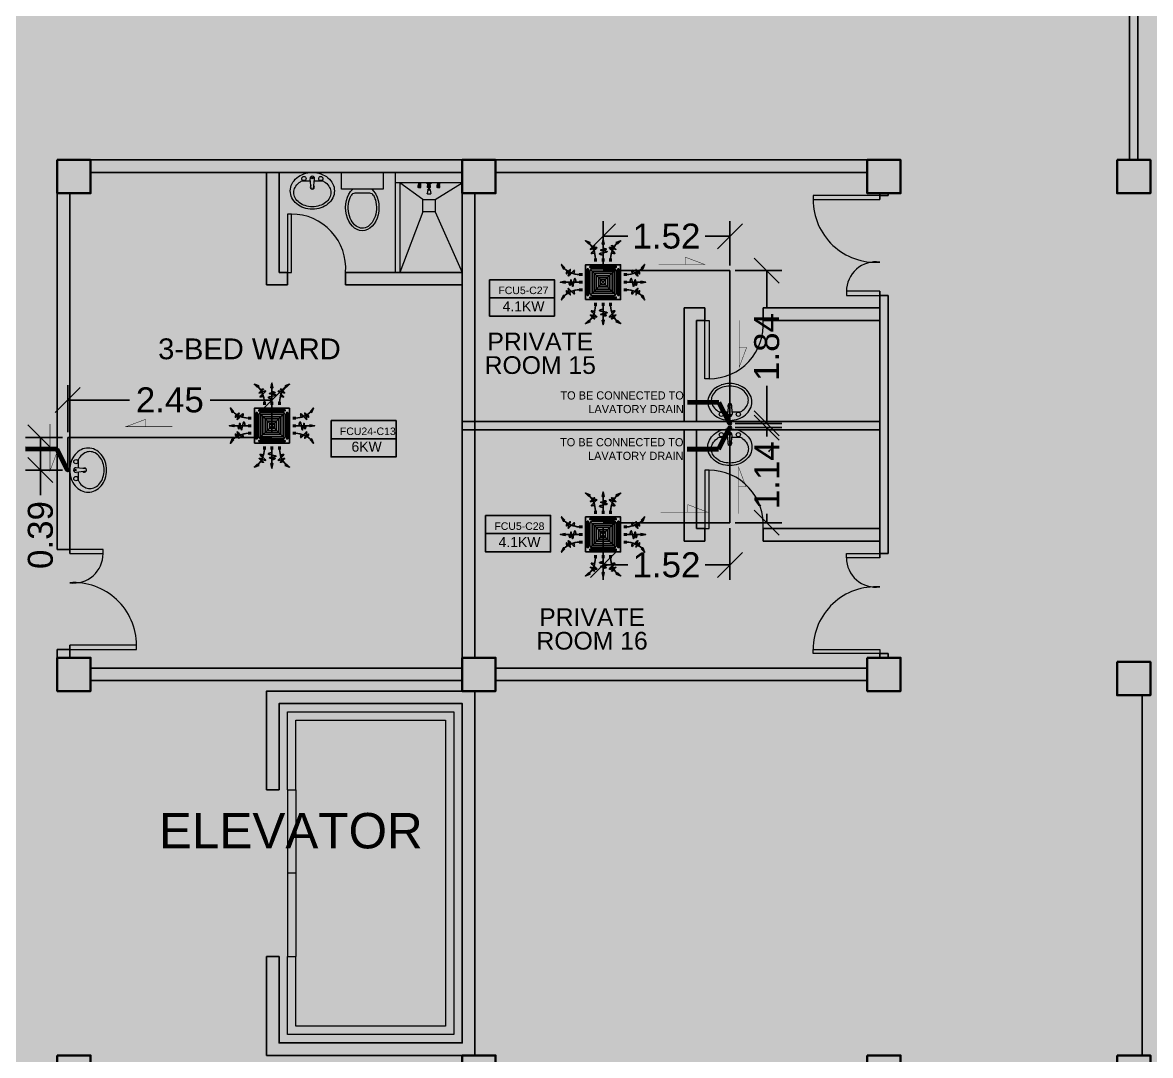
# Model space of a CAD drawing. Header units: millimetres. Extents: x -60 to 576, y -39 to 287.
# Drawn here: x 367.63 to 381.17, y 118.51 to 130.92 of the extents above; entities that cross this region are included whole.
import ezdxf

# ---------------------------------------------------------------- set-up
doc = ezdxf.new("R2010")
doc.units = ezdxf.units.MM
doc.header["$MEASUREMENT"] = 0
for name, color, linetype in [('AIR', 7, 'Continuous'), ('AIR-00', 7, 'Continuous'), ('AIR-01', 7, 'Continuous'), ('AIR-02', 7, 'Continuous'), ('AIR-04', 7, 'Continuous'), ('DRAIN PIPE', 7, 'Continuous'), ('fcu drain', 7, 'Continuous'), ('label', 7, 'Continuous'), ('Legends', 7, 'Continuous'), ('M-AC-TEXT', 7, 'Continuous')]:
    doc.layers.add(name, color=color, linetype=linetype)
doc.styles.add('ar-dim-axis', font='romans.shx', dxfattribs={"width": 0.8})
doc.styles.add('OIP FONT', font='GOTHIC.TTF', dxfattribs={"height": 150})
doc.styles.get("Standard").update_dxf_attribs({"font": 'arial.ttf'})
doc.styles.add('SWISSLT175', font='swissl.ttf', dxfattribs={"height": 0.175})
doc.dimstyles.new('ar-dim-axis', dxfattribs={"dimtxt": 350, "dimasz": 250, "dimexe": 75, "dimexo": 75, "dimgap": 200, "dimtad": 1, "dimdec": 0, "dimzin": 12, "dimdsep": 46, "dimtxsty": 'ar-dim-axis', "dimblk": 'ARCHTICK', "dimcen": 120, "dimclrd": 11, "dimclre": 8, "dimclrt": 4, "dimadec": 0, "dimazin": 3, "dimtm": 1, "dimtfac": 1, "dimtdec": 0, "dimtix": 1, "dimtmove": 2, "dimatfit": 3, "dimldrblk": 'ARCHTICK', "dimfxl": 1, "dimtolj": 1, "dimtzin": 0, "dimarcsym": 1})
doc.dimstyles.new('Copy of dimension', dxfattribs={"dimtxt": 0.3, "dimasz": 0.3, "dimexe": 0.18, "dimexo": 0.0625, "dimgap": 0.09, "dimtad": 0, "dimzin": 0, "dimdsep": 46, "dimtxsty": 'Standard', "dimblk": 'OBLIQUE', "dimcen": 0.09, "dimclrd": 256, "dimclre": 256, "dimclrt": 256, "dimadec": 0, "dimazin": 0, "dimtfac": 1, "dimtofl": 0, "dimtmove": 0, "dimatfit": 3, "dimldrblk": 'OBLIQUE', "dimfxl": 1, "dimtolj": 1, "dimtzin": 0, "dimarcsym": 0})

# ---------------------------------------------------------------- blocks, each defined once
blk = doc.blocks.new('_ARCHTICK')
at = {"color": 0, "linetype": 'ByBlock', "const_width": 0.15}
blk.add_lwpolyline([(-0.5, -0.5), (0.5, 0.5)], dxfattribs=at)
blk = doc.blocks.new('FCU-13000P (CASSETTE SPLIT)')
at = {"layer": 'AIR-00', "ltscale": 3}
for p, q in [((0, 0.523), (0, 1)), ((-0.193, 0.558), (-0.193, 0.487)), ((-0.162, 0.558), (-0.162, 0.487)), ((-0.016, 0.558), (-0.016, 0.487)), ((0.016, 0.558), (0.016, 0.487)), ((0.162, 0.558), (0.162, 0.487)), ((0.193, 0.558), (0.193, 0.487)), ((-0.523, 0), (-1, 0)), ((-0.558, 0.193), (-0.487, 0.193)), ((-0.558, 0.162), (-0.487, 0.162)), ((-0.558, 0.016), (-0.487, 0.016)), ((0.558, 0.193), (0.487, 0.193)), ((0.558, 0.162), (0.487, 0.162)), ((0.558, 0.016), (0.487, 0.016)), ((0.523, 0), (1, 0)), ((-0.558, -0.016), (-0.487, -0.016)), ((-0.558, -0.162), (-0.487, -0.162)), ((-0.558, -0.193), (-0.487, -0.193)), ((0.558, -0.016), (0.487, -0.016)), ((0.558, -0.162), (0.487, -0.162)), ((0.558, -0.193), (0.487, -0.193)), ((-0.193, -0.558), (-0.193, -0.487)), ((-0.162, -0.558), (-0.162, -0.487)), ((-0.016, -0.558), (-0.016, -0.487)), ((0, -0.523), (0, -1)), ((0.016, -0.558), (0.016, -0.487)), ((0.162, -0.558), (0.162, -0.487)), ((0.193, -0.558), (0.193, -0.487))]:
    blk.add_line(p, q, dxfattribs=at)
at = {"layer": 'AIR-00'}
for p, q in [((0.295, -0.295), (-0.295, 0.295)), ((0.295, 0.295), (-0.295, -0.295))]:
    blk.add_line(p, q, dxfattribs=at)
at = {"layer": 'AIR-00', "ltscale": 3}
for points in [[(-0.335, 0.895), (-0.311, 0.932), (-0.416, 0.973)], [(-0.022, 0.89), (0.022, 0.89), (0, 1)], [(0.335, 0.895), (0.311, 0.932), (0.416, 0.973)], [(-0.895, 0.335), (-0.932, 0.311), (-0.973, 0.416)], [(0.895, 0.335), (0.932, 0.311), (0.973, 0.416)], [(-0.89, 0.022), (-0.89, -0.022), (-1, 0)], [(0.89, 0.022), (0.89, -0.022), (1, 0)], [(-0.895, -0.335), (-0.932, -0.311), (-0.973, -0.416)], [(0.895, -0.335), (0.932, -0.311), (0.973, -0.416)], [(-0.335, -0.895), (-0.311, -0.932), (-0.416, -0.973)], [(-0.022, -0.89), (0.022, -0.89), (0, -1)], [(0.335, -0.895), (0.311, -0.932), (0.416, -0.973)]]:
    blk.add_lwpolyline(points, close=True, dxfattribs=at)
at = {"layer": 'AIR-00'}
for points in [[(-0.323, 0.914, -0.171809), (-0.178, 0.558), (-0.178, 0.522)], [(0.323, 0.914, 0.171809), (0.178, 0.558), (0.178, 0.522)], [(-0.914, 0.323, 0.171809), (-0.558, 0.178), (-0.522, 0.178)], [(0.914, 0.323, -0.171809), (0.558, 0.178), (0.522, 0.178)], [(-0.914, -0.323, -0.171809), (-0.558, -0.178), (-0.522, -0.178)], [(0.914, -0.323, 0.171809), (0.558, -0.178), (0.522, -0.178)], [(-0.323, -0.914, 0.171809), (-0.178, -0.558), (-0.178, -0.522)], [(0.323, -0.914, -0.171809), (0.178, -0.558), (0.178, -0.522)]]:
    blk.add_lwpolyline(points, format="xyb", dxfattribs=at)
for points in [[(-0.26, -0.26), (0.26, -0.26), (0.26, 0.26), (-0.26, 0.26)], [(-0.21, -0.21), (0.21, -0.21), (0.21, 0.21), (-0.21, 0.21)], [(-0.16, -0.16), (0.16, -0.16), (0.16, 0.16), (-0.16, 0.16)], [(-0.11, -0.11), (0.11, -0.11), (0.11, 0.11), (-0.11, 0.11)], [(-0.06, -0.06), (0.06, -0.06), (0.06, 0.06), (-0.06, 0.06)]]:
    blk.add_lwpolyline(points, close=True, dxfattribs=at)
at = {"layer": 'AIR-00', "ltscale": 3}
for points in [[(-0.268, 0.84), (-0.231, 0.852), (-0.134, 0.882), (-0.422, 0.704), (0.005, 0.903), (-0.358, 0.645), (-0.239, 0.678), (-0.199, 0.69)], [(0.268, 0.84), (0.231, 0.852), (0.134, 0.882), (0.422, 0.704), (-0.005, 0.903), (0.358, 0.645), (0.239, 0.678), (0.199, 0.69)], [(-0.84, 0.268), (-0.852, 0.231), (-0.882, 0.134), (-0.704, 0.422), (-0.903, -0.005), (-0.645, 0.358), (-0.678, 0.239), (-0.69, 0.199)], [(0.84, 0.268), (0.852, 0.231), (0.882, 0.134), (0.704, 0.422), (0.903, -0.005), (0.645, 0.358), (0.678, 0.239), (0.69, 0.199)], [(-0.84, -0.268), (-0.852, -0.231), (-0.882, -0.134), (-0.704, -0.422), (-0.903, 0.005), (-0.645, -0.358), (-0.678, -0.239), (-0.69, -0.199)], [(0.84, -0.268), (0.852, -0.231), (0.882, -0.134), (0.704, -0.422), (0.903, 0.005), (0.645, -0.358), (0.678, -0.239), (0.69, -0.199)], [(-0.268, -0.84), (-0.231, -0.852), (-0.134, -0.882), (-0.422, -0.704), (0.005, -0.903), (-0.358, -0.645), (-0.239, -0.678), (-0.199, -0.69)], [(0.268, -0.84), (0.231, -0.852), (0.134, -0.882), (0.422, -0.704), (-0.005, -0.903), (0.358, -0.645), (0.239, -0.678), (0.199, -0.69)]]:
    blk.add_open_spline(points, degree=3, knots=[0.0032834, 0.0032834, 0.0032834, 0.0032834, 0.0712567, 0.1924075, 0.3347111, 0.5062145, 0.5813292, 0.5813292, 0.5813292, 0.5813292], dxfattribs=at)
for points in [[(0, 0.8), (0.077, 0.776), (-0.058, 0.755), (0.098, 0.718), (-0.087, 0.663), (0, 0.631)], [(-0.8, 0), (-0.776, -0.077), (-0.755, 0.058), (-0.718, -0.098), (-0.663, 0.087), (-0.631, 0)], [(0.8, 0), (0.776, -0.077), (0.755, 0.058), (0.718, -0.098), (0.663, 0.087), (0.631, 0)], [(0, -0.8), (0.077, -0.776), (-0.058, -0.755), (0.098, -0.718), (-0.087, -0.663), (0, -0.631)]]:
    blk.add_spline(points, degree=3, dxfattribs=at)
for points in [[(-0.416, 0.973), (-0.335, 0.895), (-0.311, 0.932)], [(0, 1), (-0.022, 0.89), (0.022, 0.89)], [(0.416, 0.973), (0.335, 0.895), (0.311, 0.932)], [(-0.973, 0.416), (-0.895, 0.335), (-0.932, 0.311)], [(0.973, 0.416), (0.895, 0.335), (0.932, 0.311)], [(-1, 0), (-0.89, 0.022), (-0.89, -0.022)], [(1, 0), (0.89, 0.022), (0.89, -0.022)], [(-0.973, -0.416), (-0.895, -0.335), (-0.932, -0.311)], [(0.973, -0.416), (0.895, -0.335), (0.932, -0.311)], [(-0.416, -0.973), (-0.335, -0.895), (-0.311, -0.932)], [(0, -1), (-0.022, -0.89), (0.022, -0.89)], [(0.416, -0.973), (0.335, -0.895), (0.311, -0.932)]]:
    blk.add_solid(points, dxfattribs=at)
at = {"layer": 'AIR-01'}
for points in [[(-0.373, 0.31), (-0.348, 0.31), (-0.348, -0.31), (-0.373, -0.31)], [(-0.31, 0.372), (0.31, 0.372), (0.31, 0.348), (-0.31, 0.348)], [(0.372, 0.31), (0.348, 0.31), (0.348, -0.31), (0.372, -0.31)], [(-0.31, -0.373), (0.31, -0.373), (0.31, -0.348), (-0.31, -0.348)]]:
    blk.add_lwpolyline(points, close=True, dxfattribs=at)
at = {"layer": 'AIR-02'}
blk.add_lwpolyline([(-0.26, -0.31), (0.26, -0.31, 0.414214), (0.31, -0.26), (0.31, 0.26, 0.414214), (0.26, 0.31), (-0.26, 0.31, 0.414214), (-0.31, 0.26), (-0.31, -0.26, 0.414214)], format="xyb", close=True, dxfattribs=at)
at = {"layer": 'AIR-04'}
blk.add_lwpolyline([(-0.41, -0.41), (0.41, -0.41), (0.41, 0.41), (-0.41, 0.41)], close=True, dxfattribs=at)
blk = doc.blocks.new('_Oblique')
at = {"color": 0, "linetype": 'ByBlock', "lineweight": -2}
blk.add_line((-0.5, -0.5), (0.5, 0.5), dxfattribs=at)
blk = doc.blocks.new('*D214')
at = {"lineweight": -2, "transparency": 16777216}
for p, q in [((368.11, 125.936), (367.666, 125.936)), ((367.846, 125.936), (367.846, 125.543)), ((368.11, 125.543), (367.666, 125.543)), ((367.846, 125.543), (367.846, 125.243))]:
    blk.add_line(p, q, dxfattribs=at)
at = {"layer": 'Defpoints', "color": 0, "transparency": 16777216}
for p in [(367.846, 125.936), (368.173, 125.936), (368.173, 125.543)]:
    blk.add_point(p, dxfattribs=at)
at = {"lineweight": -2, "transparency": 16777216, "xscale": 0.3, "yscale": 0.3, "zscale": 0.3}
for p, rotation in [((367.846, 125.936), 90), ((367.846, 125.543), 270)]:
    blk.add_blockref('_Oblique', p, dxfattribs=dict(at, rotation=rotation))
at = {"transparency": 16777216, "insert": (367.846, 124.763), "char_height": 0.3, "attachment_point": 5, "rotation": 90}
blk.add_mtext('\\A1;0.39', dxfattribs=at)
blk = doc.blocks.new('*D215')
at = {"lineweight": -2, "transparency": 16777216}
for p, q in [((368.173, 125.999), (368.173, 126.564)), ((370.625, 125.999), (370.625, 126.564)), ((368.173, 126.384), (368.916, 126.384)), ((370.625, 126.384), (369.882, 126.384))]:
    blk.add_line(p, q, dxfattribs=at)
at = {"layer": 'Defpoints', "color": 0, "transparency": 16777216}
for p in [(370.625, 126.384), (368.173, 125.936), (370.625, 125.936)]:
    blk.add_point(p, dxfattribs=at)
at = {"lineweight": -2, "transparency": 16777216, "xscale": 0.3, "yscale": 0.3, "zscale": 0.3, "rotation": 180}
blk.add_blockref('_Oblique', (368.173, 126.384), dxfattribs=at)
at = {"lineweight": -2, "transparency": 16777216, "xscale": 0.3, "yscale": 0.3, "zscale": 0.3}
blk.add_blockref('_Oblique', (370.625, 126.384), dxfattribs=at)
at = {"transparency": 16777216, "insert": (369.399, 126.384), "char_height": 0.3, "attachment_point": 5}
blk.add_mtext('\\A1;2.45', dxfattribs=at)
blk = doc.blocks.new('*D216')
at = {"lineweight": -2, "transparency": 16777216}
for p, q in [((374.601, 128.001), (374.601, 128.531)), ((376.123, 128.001), (376.123, 128.531)), ((374.601, 128.351), (374.898, 128.351)), ((376.123, 128.351), (375.826, 128.351))]:
    blk.add_line(p, q, dxfattribs=at)
at = {"layer": 'Defpoints', "color": 0, "transparency": 16777216}
for p in [(376.123, 128.351), (374.601, 127.939), (376.123, 127.939)]:
    blk.add_point(p, dxfattribs=at)
at = {"lineweight": -2, "transparency": 16777216, "xscale": 0.3, "yscale": 0.3, "zscale": 0.3, "rotation": 180}
blk.add_blockref('_Oblique', (374.601, 128.351), dxfattribs=at)
at = {"lineweight": -2, "transparency": 16777216, "xscale": 0.3, "yscale": 0.3, "zscale": 0.3}
blk.add_blockref('_Oblique', (376.123, 128.351), dxfattribs=at)
at = {"transparency": 16777216, "insert": (375.362, 128.351), "char_height": 0.3, "attachment_point": 5}
blk.add_mtext('\\A1;1.52', dxfattribs=at)
blk = doc.blocks.new('*D217')
at = {"lineweight": -2, "transparency": 16777216}
for p, q in [((376.185, 127.939), (376.747, 127.939)), ((376.567, 127.939), (376.567, 127.486)), ((376.567, 126.103), (376.567, 126.556)), ((376.185, 126.103), (376.747, 126.103))]:
    blk.add_line(p, q, dxfattribs=at)
at = {"layer": 'Defpoints', "color": 0, "transparency": 16777216}
for p in [(376.123, 127.939), (376.123, 126.103), (376.567, 126.103)]:
    blk.add_point(p, dxfattribs=at)
at = {"lineweight": -2, "transparency": 16777216, "xscale": 0.3, "yscale": 0.3, "zscale": 0.3}
for p, rotation in [((376.567, 127.939), 90), ((376.567, 126.103), 270)]:
    blk.add_blockref('_Oblique', p, dxfattribs=dict(at, rotation=rotation))
at = {"transparency": 16777216, "insert": (376.567, 127.021), "char_height": 0.3, "attachment_point": 5, "rotation": 90}
blk.add_mtext('\\A1;1.84', dxfattribs=at)
blk = doc.blocks.new('*D218')
at = {"lineweight": -2, "transparency": 16777216}
for p, q in [((376.185, 126.053), (376.747, 126.053)), ((376.567, 126.053), (376.567, 125.946)), ((376.567, 124.91), (376.567, 125.017)), ((376.185, 124.91), (376.747, 124.91))]:
    blk.add_line(p, q, dxfattribs=at)
at = {"layer": 'Defpoints', "color": 0, "transparency": 16777216}
for p in [(376.123, 126.053), (376.123, 124.91), (376.567, 124.91)]:
    blk.add_point(p, dxfattribs=at)
at = {"lineweight": -2, "transparency": 16777216, "xscale": 0.3, "yscale": 0.3, "zscale": 0.3}
for p, rotation in [((376.567, 126.053), 90), ((376.567, 124.91), 270)]:
    blk.add_blockref('_Oblique', p, dxfattribs=dict(at, rotation=rotation))
at = {"transparency": 16777216, "insert": (376.567, 125.481), "char_height": 0.3, "attachment_point": 5, "rotation": 90}
blk.add_mtext('\\A1;1.14', dxfattribs=at)
blk = doc.blocks.new('*D219')
at = {"lineweight": -2, "transparency": 16777216}
for p, q in [((374.601, 124.847), (374.601, 124.224)), ((376.123, 124.847), (376.123, 124.224)), ((374.601, 124.404), (374.898, 124.404)), ((376.123, 124.404), (375.826, 124.404))]:
    blk.add_line(p, q, dxfattribs=at)
at = {"layer": 'Defpoints', "color": 0, "transparency": 16777216}
for p in [(374.601, 124.91), (376.123, 124.91), (374.601, 124.404)]:
    blk.add_point(p, dxfattribs=at)
at = {"lineweight": -2, "transparency": 16777216, "xscale": 0.3, "yscale": 0.3, "zscale": 0.3, "rotation": 180}
blk.add_blockref('_Oblique', (374.601, 124.404), dxfattribs=at)
at = {"lineweight": -2, "transparency": 16777216, "xscale": 0.3, "yscale": 0.3, "zscale": 0.3}
blk.add_blockref('_Oblique', (376.123, 124.404), dxfattribs=at)
at = {"transparency": 16777216, "insert": (375.362, 124.404), "char_height": 0.3, "attachment_point": 5}
blk.add_mtext('\\A1;1.52', dxfattribs=at)

msp = doc.modelspace()

# ---------------------------------------------------------------- linework, layer by layer
at = {"color": 8, "linetype": 'ByBlock', "lineweight": 25}
for p, q in [((380.923, 131.891), (380.923, 129.267)), ((381.023, 131.891), (381.023, 129.267)), ((370.56, 127.767), (370.56, 129.117)), ((377.923, 128.79), (377.923, 128.867)), ((377.923, 128.84), (378.023, 128.84)), ((378.023, 128.84), (378.023, 128.867)), ((371.51, 127.917), (371.51, 127.767)), ((377.923, 126.29), (377.923, 127.69)), ((377.923, 127.64), (378.023, 127.64)), ((378.023, 126.29), (378.023, 127.64)), ((377.923, 126.29), (377.923, 124.49)), ((378.023, 126.29), (378.023, 124.54)), ((378.023, 125.89), (378.023, 124.54)), ((377.923, 124.54), (378.023, 124.54)), ((377.923, 123.29), (377.923, 123.34)), ((377.923, 123.34), (378.023, 123.34)), ((378.023, 123.34), (378.023, 123.29))]:
    msp.add_line(p, q, dxfattribs=at)
at = {"color": 8, "lineweight": 25}
for p, q in [((372.91, 129.267), (368.448, 129.267)), ((373.31, 129.267), (377.773, 129.267)), ((372.91, 129.117), (368.448, 129.117)), ((373.31, 129.117), (377.773, 129.117)), ((368.048, 128.867), (368.048, 124.59)), ((368.198, 128.867), (368.198, 124.54)), ((372.91, 128.867), (372.91, 123.29)), ((373.06, 128.867), (373.06, 123.29)), ((377.923, 126.128), (372.91, 126.128)), ((377.923, 126.028), (372.91, 126.028)), ((368.198, 124.59), (368.048, 124.59)), ((368.048, 123.39), (368.048, 123.29)), ((368.198, 123.39), (368.048, 123.39)), ((368.198, 123.44), (368.198, 123.29)), ((372.91, 123.165), (368.448, 123.165)), ((373.31, 123.165), (377.773, 123.165)), ((372.91, 123.015), (368.448, 123.015)), ((373.31, 123.015), (377.773, 123.015)), ((370.56, 122.89), (370.56, 121.702)), ((373.06, 122.89), (373.06, 118.515)), ((381.073, 122.84), (381.073, 118.515)), ((370.56, 121.702), (370.71, 121.702)), ((370.56, 119.702), (370.56, 118.515)), ((370.56, 119.702), (370.71, 119.702))]:
    msp.add_line(p, q, dxfattribs=at)
at = {"color": 8, "linetype": 'ByBlock', "lineweight": 9}
for p, q in [((370.71, 129.117), (372.66, 129.117)), ((372.91, 128.992), (372.11, 128.992)), ((378.023, 125.84), (378.023, 125.89))]:
    msp.add_line(p, q, dxfattribs=at)
at = {"color": 8, "linetype": 'ByBlock', "lineweight": 25, "ltscale": 0.3}
for p, q in [((370.71, 129.117), (370.71, 127.917)), ((370.81, 127.917), (370.71, 127.917)), ((370.81, 127.917), (370.81, 127.767)), ((372.91, 127.917), (371.51, 127.917)), ((370.81, 127.767), (370.56, 127.767)), ((372.91, 127.767), (371.51, 127.767)), ((375.823, 127.49), (375.573, 127.49)), ((375.573, 126.128), (375.573, 127.49)), ((375.823, 127.34), (375.823, 127.49)), ((377.923, 127.49), (376.523, 127.49)), ((376.523, 127.34), (376.523, 127.49)), ((375.823, 127.34), (375.723, 127.34)), ((375.723, 126.128), (375.723, 127.34)), ((377.923, 127.34), (376.523, 127.34)), ((375.573, 126.028), (375.573, 124.69)), ((375.723, 126.028), (375.723, 124.84)), ((375.823, 124.84), (375.723, 124.84)), ((375.823, 124.84), (375.823, 124.69)), ((377.923, 124.84), (376.523, 124.84)), ((376.523, 124.84), (376.523, 124.69)), ((375.823, 124.69), (375.573, 124.69)), ((377.923, 124.69), (376.523, 124.69))]:
    msp.add_line(p, q, dxfattribs=at)
at = {"color": 8, "lineweight": 9}
for p, q in [((371.46, 128.917), (371.46, 129.117)), ((371.46, 129.117), (371.96, 129.117)), ((371.96, 129.117), (371.96, 128.917)), ((371.096, 128.919), (371.083, 129.041)), ((371.125, 128.919), (371.138, 129.041)), ((372.38, 128.991), (372.38, 128.992)), ((372.414, 128.992), (372.38, 128.992)), ((372.38, 128.991), (372.383, 128.984)), ((372.414, 128.991), (372.38, 128.991)), ((372.38, 128.958), (372.382, 128.962)), ((372.38, 128.936), (372.38, 128.958)), ((372.384, 128.935), (372.38, 128.936)), ((372.413, 128.936), (372.38, 128.936)), ((372.41, 128.984), (372.383, 128.984)), ((372.383, 128.97), (372.384, 128.972)), ((372.383, 128.964), (372.383, 128.97)), ((372.411, 128.97), (372.383, 128.97)), ((372.41, 128.972), (372.384, 128.972)), ((372.384, 128.958), (372.391, 128.958)), ((372.384, 128.945), (372.384, 128.957)), ((372.384, 128.933), (372.384, 128.935)), ((372.41, 128.935), (372.384, 128.935)), ((372.41, 128.933), (372.384, 128.933)), ((372.385, 128.984), (372.385, 128.972)), ((372.391, 128.945), (372.391, 128.957)), ((372.41, 128.958), (372.403, 128.958)), ((372.403, 128.945), (372.403, 128.957)), ((372.408, 128.984), (372.408, 128.972)), ((372.414, 128.991), (372.41, 128.984)), ((372.411, 128.97), (372.41, 128.972)), ((372.41, 128.945), (372.41, 128.957)), ((372.41, 128.935), (372.413, 128.936)), ((372.41, 128.933), (372.41, 128.935)), ((372.411, 128.964), (372.411, 128.97)), ((372.413, 128.958), (372.411, 128.962)), ((372.413, 128.936), (372.413, 128.958)), ((372.414, 128.991), (372.414, 128.992)), ((372.481, 128.992), (372.493, 128.986)), ((372.539, 128.992), (372.481, 128.992)), ((372.493, 128.986), (372.528, 128.986)), ((372.528, 128.986), (372.493, 128.986)), ((372.493, 128.986), (372.493, 128.976)), ((372.493, 128.976), (372.528, 128.976)), ((372.494, 128.958), (372.496, 128.962)), ((372.494, 128.936), (372.494, 128.958)), ((372.503, 128.936), (372.494, 128.936)), ((372.497, 128.935), (372.494, 128.936)), ((372.496, 128.97), (372.497, 128.972)), ((372.503, 128.97), (372.496, 128.97)), ((372.496, 128.964), (372.496, 128.97)), ((372.503, 128.972), (372.497, 128.972)), ((372.497, 128.958), (372.503, 128.958)), ((372.497, 128.945), (372.497, 128.957)), ((372.503, 128.935), (372.497, 128.935)), ((372.497, 128.933), (372.497, 128.935)), ((372.503, 128.933), (372.497, 128.933)), ((372.499, 128.976), (372.499, 128.972)), ((372.503, 128.976), (372.503, 128.914)), ((372.518, 128.976), (372.503, 128.976)), ((372.518, 128.914), (372.518, 128.976)), ((372.524, 128.972), (372.518, 128.972)), ((372.524, 128.97), (372.518, 128.97)), ((372.524, 128.958), (372.518, 128.958)), ((372.527, 128.936), (372.518, 128.936)), ((372.524, 128.935), (372.518, 128.935)), ((372.524, 128.933), (372.518, 128.933)), ((372.522, 128.976), (372.522, 128.972)), ((372.524, 128.97), (372.524, 128.972)), ((372.524, 128.964), (372.524, 128.97)), ((372.524, 128.945), (372.524, 128.957)), ((372.524, 128.935), (372.527, 128.936)), ((372.524, 128.933), (372.524, 128.935)), ((372.527, 128.958), (372.525, 128.962)), ((372.527, 128.936), (372.527, 128.958)), ((372.528, 128.986), (372.539, 128.992)), ((372.528, 128.976), (372.528, 128.986)), ((372.641, 128.992), (372.607, 128.992)), ((372.607, 128.991), (372.607, 128.992)), ((372.641, 128.991), (372.607, 128.991)), ((372.607, 128.991), (372.61, 128.984)), ((372.607, 128.958), (372.61, 128.962)), ((372.607, 128.936), (372.607, 128.958)), ((372.641, 128.936), (372.607, 128.936)), ((372.611, 128.935), (372.607, 128.936)), ((372.638, 128.984), (372.61, 128.984)), ((372.61, 128.97), (372.611, 128.972)), ((372.638, 128.97), (372.61, 128.97)), ((372.61, 128.964), (372.61, 128.97)), ((372.637, 128.972), (372.611, 128.972)), ((372.611, 128.958), (372.618, 128.958)), ((372.611, 128.945), (372.611, 128.957)), ((372.637, 128.935), (372.611, 128.935)), ((372.611, 128.933), (372.611, 128.935)), ((372.637, 128.933), (372.611, 128.933)), ((372.613, 128.984), (372.613, 128.972)), ((372.618, 128.945), (372.618, 128.957)), ((372.637, 128.958), (372.63, 128.958)), ((372.63, 128.945), (372.63, 128.957)), ((372.635, 128.984), (372.635, 128.972)), ((372.638, 128.97), (372.637, 128.972)), ((372.637, 128.945), (372.637, 128.957)), ((372.637, 128.935), (372.641, 128.936)), ((372.637, 128.933), (372.637, 128.935)), ((372.641, 128.991), (372.638, 128.984)), ((372.638, 128.964), (372.638, 128.97)), ((372.641, 128.958), (372.639, 128.962)), ((372.641, 128.991), (372.641, 128.992)), ((372.641, 128.936), (372.641, 128.958)), ((371.96, 128.917), (371.46, 128.917)), ((371.801, 128.867), (371.62, 128.867)), ((372.498, 128.906), (372.49, 128.864)), ((372.491, 128.86), (372.53, 128.86)), ((372.498, 128.906), (372.498, 128.914)), ((372.498, 128.914), (372.523, 128.914)), ((372.523, 128.906), (372.498, 128.906)), ((372.523, 128.906), (372.498, 128.906)), ((372.523, 128.914), (372.523, 128.906)), ((372.523, 128.906), (372.531, 128.864)), ((376.108, 126.338), (376.095, 126.216)), ((376.137, 126.338), (376.151, 126.216)), ((376.108, 125.842), (376.095, 125.964)), ((376.137, 125.842), (376.151, 125.964)), ((368.396, 125.557), (368.274, 125.57)), ((368.396, 125.528), (368.274, 125.515)), ((370.81, 121.702), (370.91, 121.702)), ((370.81, 121.702), (370.81, 119.702)), ((370.91, 121.702), (370.91, 119.702)), ((370.91, 120.702), (370.81, 120.702)), ((370.81, 119.702), (370.91, 119.702))]:
    msp.add_line(p, q, dxfattribs=at)
at = {"color": 8, "linetype": 'ByBlock', "lineweight": 9, "ltscale": 0.3}
for p, q in [((372.435, 128.792), (372.16, 128.992)), ((372.585, 128.792), (372.91, 128.992)), ((372.435, 128.642), (372.16, 127.917)), ((372.585, 128.642), (372.91, 127.917))]:
    msp.add_line(p, q, dxfattribs=at)
at = {"color": 8, "lineweight": 35}
for points in [[(368.048, 129.267), (368.448, 129.267), (368.448, 128.867), (368.048, 128.867)], [(372.91, 129.267), (373.31, 129.267), (373.31, 128.867), (372.91, 128.867)], [(377.773, 129.267), (378.173, 129.267), (378.173, 128.867), (377.773, 128.867)], [(368.048, 123.29), (368.448, 123.29), (368.448, 122.89), (368.048, 122.89)], [(372.91, 123.29), (373.31, 123.29), (373.31, 122.89), (372.91, 122.89)], [(377.773, 123.29), (378.173, 123.29), (378.173, 122.89), (377.773, 122.89)], [(368.048, 118.515), (368.448, 118.515), (368.448, 118.115), (368.048, 118.115)], [(372.91, 118.515), (373.31, 118.515), (373.31, 118.115), (372.91, 118.115)], [(377.773, 118.515), (378.173, 118.515), (378.173, 118.115), (377.773, 118.115)], [(380.773, 118.515), (381.173, 118.515), (381.173, 118.115), (380.773, 118.115)]]:
    msp.add_lwpolyline(points, close=True, dxfattribs=at)
at = {"color": 8, "linetype": 'ByBlock', "lineweight": 35}
for points in [[(380.773, 129.267), (381.173, 129.267), (381.173, 128.867), (380.773, 128.867)], [(380.773, 123.24), (381.173, 123.24), (381.173, 122.84), (380.773, 122.84)]]:
    msp.add_lwpolyline(points, close=True, dxfattribs=at)
at = {"color": 8, "lineweight": 9}
for points in [[(371.375, 128.896, -0.11576), (371.356, 128.813, -0.104047), (371.298, 128.739, -0.090875), (371.214, 128.692, -0.083344), (371.11, 128.675, -0.083344), (371.007, 128.692, -0.090875), (370.923, 128.739, -0.104047), (370.865, 128.813, -0.11576), (370.845, 128.896, -0.11576), (370.865, 128.978, -0.104047), (370.923, 129.052, -0.090875), (371.007, 129.099, -0.083344), (371.11, 129.117, -0.083344), (371.214, 129.099, -0.090875), (371.298, 129.052, -0.104047), (371.356, 128.978, -0.11576)], [(376.388, 125.819, -0.11576), (376.369, 125.736, -0.104047), (376.31, 125.662, -0.090875), (376.226, 125.615, -0.083344), (376.123, 125.598, -0.083344), (376.019, 125.615, -0.090875), (375.936, 125.662, -0.104047), (375.877, 125.736, -0.11576), (375.858, 125.819, -0.11576), (375.877, 125.901, -0.104047), (375.936, 125.975, -0.090875), (376.019, 126.022, -0.083344), (376.123, 126.04, -0.083344), (376.226, 126.022, -0.090875), (376.31, 125.975, -0.104047), (376.369, 125.901, -0.11576)], [(368.419, 125.278, 0.11576), (368.501, 125.297, 0.104047), (368.575, 125.355, 0.090875), (368.623, 125.439, 0.083344), (368.64, 125.543, 0.083344), (368.623, 125.646, 0.090875), (368.575, 125.73, 0.104047), (368.501, 125.788, 0.11576), (368.419, 125.808, 0.11576), (368.336, 125.788, 0.104047), (368.263, 125.73, 0.090875), (368.215, 125.646, 0.083344), (368.198, 125.543, 0.083344), (368.215, 125.439, 0.090875), (368.263, 125.355, 0.104047), (368.336, 125.297, 0.11576)]]:
    msp.add_lwpolyline(points, format="xyb", close=True, dxfattribs=at)
at = {"color": 8, "linetype": 'ByBlock', "lineweight": 9, "ltscale": 0.3}
msp.add_lwpolyline([(372.16, 128.992), (372.16, 127.917), (372.11, 127.917), (372.11, 129.117), (372.11, 129.117)], dxfattribs=at)
at = {"color": 8, "lineweight": 9}
for points in [[(371.333, 128.875, -0.124838), (371.317, 128.812, -0.105788), (371.268, 128.755, -0.086697), (371.198, 128.718, -0.076776), (371.11, 128.705, -0.076776), (371.023, 128.718, -0.086697), (370.953, 128.755, -0.105788), (370.904, 128.812, -0.124838), (370.888, 128.875, -0.124838), (370.904, 128.937, -0.105788), (370.953, 128.995, -0.040067), (370.984, 129.015), (371.086, 129.015, -0.040067)], [(371.135, 129.015), (371.237, 129.015, -0.040067), (371.268, 128.995, -0.105788), (371.317, 128.937, -0.124838), (371.333, 128.875, -0.124838)], [(376.345, 126.382, 0.124838), (376.33, 126.444, 0.105788), (376.28, 126.502, 0.086697), (376.211, 126.538, 0.076776), (376.123, 126.552, 0.076776), (376.035, 126.538, 0.086697), (375.966, 126.502, 0.105788), (375.916, 126.444, 0.124838), (375.9, 126.382, 0.124838), (375.916, 126.319, 0.105788), (375.966, 126.261, 0.040067), (375.996, 126.242), (376.099, 126.242, 0.040067)], [(376.147, 126.242), (376.25, 126.242, 0.040067), (376.28, 126.261, 0.105788), (376.33, 126.319, 0.124838), (376.345, 126.382, 0.124838)], [(376.345, 125.798, -0.124838), (376.33, 125.735, -0.105788), (376.28, 125.677, -0.086697), (376.211, 125.641, -0.076776), (376.123, 125.628, -0.076776), (376.035, 125.641, -0.086697), (375.966, 125.677, -0.105788), (375.916, 125.735, -0.124838), (375.9, 125.798, -0.124838), (375.916, 125.86, -0.105788), (375.966, 125.918, -0.040067), (375.996, 125.938), (376.099, 125.938, -0.040067)], [(376.147, 125.938), (376.25, 125.938, -0.040067), (376.28, 125.918, -0.105788), (376.33, 125.86, -0.124838), (376.345, 125.798, -0.124838)], [(368.44, 125.32, 0.124838), (368.503, 125.336, 0.105788), (368.56, 125.385, 0.086697), (368.596, 125.455, 0.076776), (368.61, 125.543, 0.076776), (368.596, 125.63, 0.086697), (368.56, 125.7, 0.105788), (368.503, 125.749, 0.124838), (368.44, 125.765, 0.124838), (368.377, 125.749, 0.105788), (368.32, 125.7, 0.040067), (368.3, 125.669), (368.3, 125.567, 0.040067)], [(368.3, 125.518), (368.3, 125.416, 0.040067), (368.32, 125.385, 0.105788), (368.377, 125.336, 0.124838), (368.44, 125.32, 0.124838)]]:
    msp.add_lwpolyline(points, format="xyb", dxfattribs=at)
at = {"color": 8, "linetype": 'ByBlock', "lineweight": 9, "ltscale": 0.03}
msp.add_lwpolyline([(372.435, 128.792), (372.585, 128.792), (372.585, 128.642), (372.435, 128.642)], close=True, dxfattribs=at)
at = {"color": 8, "lineweight": 13, "ltscale": 0.03}
for points in [[(377.923, 128.79), (377.923, 128.84), (377.123, 128.84), (377.123, 128.79)], [(370.81, 127.917), (370.86, 127.917), (370.86, 128.617), (370.81, 128.617)], [(377.923, 127.64), (377.923, 127.69), (377.523, 127.69), (377.523, 127.64)], [(375.823, 127.34), (375.873, 127.34), (375.873, 126.64), (375.823, 126.64)], [(375.823, 124.84), (375.873, 124.84), (375.873, 125.54), (375.823, 125.54)], [(368.198, 124.59), (368.198, 124.54), (368.598, 124.54), (368.598, 124.59)], [(377.923, 124.54), (377.923, 124.49), (377.523, 124.49), (377.523, 124.54)], [(377.923, 123.39), (377.923, 123.34), (377.123, 123.34), (377.123, 123.39)]]:
    msp.add_lwpolyline(points, close=True, dxfattribs=at)
msp.add_lwpolyline([(368.198, 123.39), (368.998, 123.39), (368.998, 123.44), (368.198, 123.44)], dxfattribs=at)
at = {"color": 8, "lineweight": 25}
for points in [[(370.56, 121.702), (370.56, 122.89), (373.06, 122.89), (373.06, 118.515), (370.56, 118.515), (370.56, 119.702)], [(370.71, 121.702), (370.71, 122.74), (372.91, 122.74), (372.91, 118.665), (370.71, 118.665), (370.71, 119.702)]]:
    msp.add_lwpolyline(points, dxfattribs=at)
at = {"color": 8, "lineweight": 9}
for points in [[(370.81, 121.702), (370.81, 122.64), (372.81, 122.64), (372.81, 118.765), (370.81, 118.765), (370.81, 119.702)], [(370.91, 121.702), (370.91, 122.54), (372.71, 122.54), (372.71, 118.865), (370.91, 118.865), (370.91, 119.702)]]:
    msp.add_lwpolyline(points, dxfattribs=at)
for centre, radius in [((371.009, 129.044), 0.0255), ((371.11, 129.05), 0.0095), ((371.212, 129.044), 0.0255), ((376.021, 126.213), 0.0255), ((376.123, 126.206), 0.0095), ((376.225, 126.213), 0.0255), ((376.021, 125.967), 0.0255), ((376.123, 125.973), 0.0095), ((376.225, 125.967), 0.0255), ((368.271, 125.644), 0.0255), ((368.264, 125.543), 0.0095), ((368.271, 125.441), 0.0255)]:
    msp.add_circle(centre, radius, dxfattribs=at)
for centre, radius, start, end in [((371.11, 129.044), 0.028, 353.7545, 186.2455), ((371.11, 128.942), 0.025, 138.7978, 233.6932), ((371.11, 128.942), 0.025, 306.3068, 41.2022), ((371.11, 129.013), 0.0948, 261.2026, 278.7974), ((371.11, 128.942), 0.025, 251.3793, 288.6207), ((371.62, 128.817), 0.05, 90, 151.9916), ((371.801, 128.817), 0.05, 28.1501, 90), ((376.082, 126.342), 0.228, 129.8268, 153.5873), ((376.107, 126.312), 0.267, 109.0569, 129.8268), ((376.123, 126.265), 0.317, 90, 109.0569), ((376.123, 126.265), 0.317, 70.9431, 90), ((376.139, 126.312), 0.267, 50.1732, 70.9431), ((376.164, 126.342), 0.228, 26.4127, 50.1732), ((376.043, 126.361), 0.185, 153.5873, 180), ((376.043, 126.361), 0.185, 180, 206.4127), ((376.203, 126.361), 0.185, 360, 26.4127), ((376.203, 126.361), 0.185, 333.5873, 0), ((376.082, 126.38), 0.228, 206.4127, 230.1732), ((376.123, 126.213), 0.028, 173.7545, 6.2455), ((376.123, 126.315), 0.025, 126.3068, 221.2022), ((376.123, 126.244), 0.0948, 81.2026, 98.7974), ((376.123, 126.315), 0.025, 71.3793, 108.6207), ((376.123, 126.315), 0.025, 318.7978, 53.6932), ((376.164, 126.38), 0.228, 309.8268, 333.5873), ((376.107, 126.41), 0.267, 230.1732, 250.9431), ((376.123, 126.457), 0.317, 250.9431, 270), ((376.123, 126.457), 0.317, 270, 289.0569), ((376.139, 126.41), 0.267, 289.0569, 309.8268), ((376.123, 125.967), 0.028, 353.7545, 186.2455), ((376.123, 125.865), 0.025, 138.7978, 233.6932), ((376.123, 125.935), 0.0948, 261.2026, 278.7974), ((376.123, 125.865), 0.025, 251.3793, 288.6207), ((376.123, 125.865), 0.025, 306.3068, 41.2022), ((376.633, 125.74), 0.05, 90, 151.9916), ((368.271, 125.543), 0.028, 83.7545, 276.2455), ((368.373, 125.543), 0.025, 36.3068, 131.2022), ((368.302, 125.543), 0.0948, 351.2026, 8.7974), ((368.373, 125.543), 0.025, 341.3793, 18.6207), ((368.373, 125.543), 0.025, 228.7978, 323.6932)]:
    msp.add_arc(centre, radius, start, end, dxfattribs=at)
at = {"color": 8, "lineweight": 13, "ltscale": 0.03}
for centre, radius, start, end in [((377.875, 128.79), 0.752, 180, 273.6952), ((370.86, 127.965), 0.652, 355.7578, 90), ((377.876, 127.69), 0.353, 82.3719, 180), ((375.873, 127.291), 0.652, 270, 4.2422), ((375.873, 124.888), 0.652, 355.7578, 90), ((368.245, 124.54), 0.353, 262.3719, 0), ((377.876, 124.49), 0.353, 180, 277.6281), ((368.246, 123.44), 0.752, 0, 93.6952), ((377.875, 123.39), 0.752, 86.3048, 180)]:
    msp.add_arc(centre, radius, start, end, dxfattribs=at)
at = {"color": 8, "lineweight": 9, "extrusion": (-4.99074e-41, -2.88216e-41, -1)}
for centre, major_axis, start_param, end_param in [((372.371, 128.946), (-0.00896, 0.00896), 2.418785, 3.129871), ((372.379, 128.964), (-0.00268, 0.00268), 2.356082, 2.850023), ((372.369, 128.951), (-0.0118, 0.0118), 1.703115, 1.83534), ((372.38, 128.957), (-0.00268, 0.00268), 1.728443, 2.356082), ((372.402, 128.952), (-0.00887, 0.00887), -0.157871, 0.203142), ((372.395, 128.957), (-0.00268, -0.00268), 0.785286, 1.412925), ((372.401, 128.946), (-0.00738, -0.00738), 6.21008, 6.994878), ((372.397, 128.941), (-0.00268, 0.00268), 3.214474, 4.639283), ((372.397, 128.959), (-0.00268, 0.00268), 0.203142, 1.36743), ((372.392, 128.952), (-0.00887, -0.00887), 2.938226, 3.299239), ((372.392, 128.946), (-0.00738, -0.00738), 4.000472, 4.78527), ((372.399, 128.957), (-0.00268, -0.00268), 3.299239, 3.926878), ((372.414, 128.957), (-0.00268, -0.00268), 0.785286, 1.412925), ((372.423, 128.946), (-0.00896, 0.00896), -1.559299, -0.848214), ((372.415, 128.964), (-0.00268, 0.00268), -1.279452, -0.785511), ((372.425, 128.951), (-0.0118, 0.0118), -0.264769, -0.132543), ((372.485, 128.946), (-0.00896, 0.00896), 2.418785, 3.129871), ((372.482, 128.951), (-0.0118, -0.0118), 3.273911, 3.406137), ((372.493, 128.964), (-0.00268, -0.00268), 3.926878, 4.42082), ((372.494, 128.957), (-0.00268, -0.00268), 3.299239, 3.926878), ((372.528, 128.964), (-0.00268, 0.00268), -1.279452, -0.785511), ((372.539, 128.951), (-0.0118, -0.0118), 1.306028, 1.438253), ((372.527, 128.957), (-0.00268, 0.00268), -0.785511, -0.157871), ((372.536, 128.946), (-0.00896, -0.00896), 0.011497, 0.722582), ((372.598, 128.946), (-0.00896, -0.00896), 3.989582, 4.700667), ((372.596, 128.951), (-0.0118, 0.0118), 1.703115, 1.83534), ((372.606, 128.964), (-0.00268, -0.00268), 3.926878, 4.42082), ((372.607, 128.957), (-0.00268, -0.00268), 3.299239, 3.926878), ((372.622, 128.957), (-0.00268, -0.00268), 0.785286, 1.412925), ((372.628, 128.946), (-0.00738, 0.00738), 4.639283, 5.424081), ((372.629, 128.952), (-0.00887, -0.00887), 1.412925, 1.773938), ((372.624, 128.96), (-0.00268, 0.00268), 0.203142, 1.36743), ((372.624, 128.941), (-0.00268, -0.00268), 4.78527, 6.21008), ((372.619, 128.952), (-0.00887, 0.00887), 1.36743, 1.728443), ((372.62, 128.946), (-0.00738, -0.00738), 4.000472, 4.78527), ((372.626, 128.957), (-0.00268, -0.00268), 3.299239, 3.926878), ((372.641, 128.957), (-0.00268, 0.00268), -0.785511, -0.157871), ((372.65, 128.946), (-0.00896, 0.00896), -1.559299, -0.848214), ((372.642, 128.964), (-0.00268, -0.00268), 0.291344, 0.785286), ((372.652, 128.951), (-0.0118, 0.0118), -0.264769, -0.132543), ((372.493, 128.863), (-0.00268, -0.00268), 6.066508, 7.43657)]:
    msp.add_ellipse(centre, major_axis=major_axis, ratio=1, start_param=start_param, end_param=end_param, dxfattribs=at)
at = {"color": 8, "lineweight": 9, "extrusion": (0, 0, -1)}
msp.add_ellipse((371.71, 128.692), major_axis=(0, 0.275), ratio=0.727273, start_param=0.612555, end_param=5.670631, dxfattribs=at)
at = {"color": 8, "lineweight": 9}
msp.add_ellipse((372.528, 128.863), major_axis=(-0.00268, 0.00268), ratio=1, start_param=2.92514, end_param=4.295202, dxfattribs=at)
msp.add_open_spline([(371.845, 128.84), (371.854, 128.824), (371.861, 128.806), (371.888, 128.715), (371.883, 128.628), (371.825, 128.496), (371.775, 128.455), (371.677, 128.441), (371.625, 128.467), (371.551, 128.578), (371.533, 128.662), (371.549, 128.776), (371.56, 128.811), (371.576, 128.84)], degree=3, knots=[0.937253, 0.937253, 0.937253, 0.937253, 1.185372, 1.185372, 2.113864, 2.113864, 3.042356, 3.042356, 3.970847, 3.970847, 4.899339, 4.899339, 5.346062, 5.346062, 5.346062, 5.346062], dxfattribs=at)
at = {"layer": 'DRAIN PIPE', "color": 7, "linetype": 'Continuous', "const_width": 0.005}
for points in [[(375.267, 128.01), (375.827, 128.01), (375.592, 128.098), (375.592, 128.01)], [(376.236, 127.341), (376.236, 126.781), (376.325, 127.016), (376.236, 127.016)], [(367.96, 126.095), (367.96, 125.535), (368.049, 125.77), (367.96, 125.77)], [(369.431, 126.064), (368.871, 126.064), (369.106, 126.152), (369.106, 126.064)], [(376.228, 125.018), (376.228, 125.578), (376.317, 125.343), (376.228, 125.343)], [(375.293, 125.039), (375.853, 125.039), (375.618, 125.128), (375.618, 125.039)]]:
    msp.add_lwpolyline(points, dxfattribs=at)
at = {"layer": 'fcu drain', "linetype": 'Continuous'}
for p, q in [((374.601, 127.939), (376.123, 127.939)), ((368.173, 125.936), (370.625, 125.936)), ((374.601, 124.91), (376.123, 124.91)), ((376.876, 124.84), (376.876, 124.84))]:
    msp.add_line(p, q, dxfattribs=at)
at = {"layer": 'fcu drain'}
for p, q in [((376.123, 126.103), (376.123, 127.939)), ((376.123, 126.053), (376.123, 124.91)), ((368.173, 125.543), (368.173, 125.936))]:
    msp.add_line(p, q, dxfattribs=at)
at = {"layer": 'fcu drain', "linetype": 'Continuous'}
for centre in [(376.123, 126.103), (376.123, 126.053), (368.173, 125.543)]:
    msp.add_circle(centre, 0.0183, dxfattribs=at)
at = {"layer": 'fcu drain', "color": 2, "linetype": 'Continuous'}
for centre in [(376.123, 126.103), (376.123, 126.053), (368.173, 125.543)]:
    msp.add_circle(centre, 0.00904, dxfattribs=at)
at = {"layer": 'Legends', "linetype": 'Continuous', "lineweight": 25}
for p, q in [((373.239, 127.611), (374.017, 127.611)), ((371.336, 125.919), (372.115, 125.919)), ((373.191, 124.78), (373.97, 124.78))]:
    msp.add_line(p, q, dxfattribs=at)
at = {"layer": 'Legends'}
for points in [[(373.239, 127.829), (374.017, 127.829), (374.017, 127.392), (373.239, 127.392)], [(371.336, 126.137), (372.115, 126.137), (372.115, 125.701), (371.336, 125.701)], [(373.191, 124.998), (373.97, 124.998), (373.97, 124.561), (373.191, 124.561)]]:
    msp.add_lwpolyline(points, close=True, dxfattribs=at)

# ---------------------------------------------------------------- block references
at = {"layer": 'AIR', "xscale": 0.5113536813550488, "yscale": 0.5113536813550488, "zscale": 0.5113536813550488}
for p in [(374.601, 127.799), (370.625, 126.076), (374.601, 124.77)]:
    msp.add_blockref('FCU-13000P (CASSETTE SPLIT)', p, dxfattribs=at)

# ---------------------------------------------------------------- texts
at = {"layer": 'label', "color": 8, "linetype": 'ByBlock', "lineweight": 9, "ltscale": 0.4, "char_height": 0.2125, "attachment_point": 5, "line_spacing_factor": 0.8, "style": 'SWISSLT175'}
for s, insert in [('PRIVATE ^JROOM 15', (373.847, 126.944)), ('PRIVATE ^JROOM 16', (374.469, 123.634))]:
    msp.add_mtext(s, dxfattribs=dict(at, insert=insert))
at = {"layer": 'label', "color": 8, "lineweight": 9, "ltscale": 0.4, "attachment_point": 5, "style": 'SWISSLT175'}
for s, insert, char_height, line_spacing_factor in [('3-BED WARD', (370.355, 126.997), 0.25, 0.8), ('ELEVATOR', (370.852, 121.21), 0.425, 0.9)]:
    msp.add_mtext(s, dxfattribs=dict(at, insert=insert, char_height=char_height, line_spacing_factor=line_spacing_factor))
at = {"layer": 'Legends', "linetype": 'Continuous', "lineweight": 25, "attachment_point": 1}
for s, width, insert, char_height in [('FCU5-C27', 0.44811, (373.344, 127.746), 0.09), ('4.1KW', 0.23674, (373.394, 127.569), 0.12), ('FCU24-C13', 0.44811, (371.441, 126.054), 0.09), ('6KW', 0.23674, (371.58, 125.884), 0.12), ('FCU5-C28', 0.44811, (373.296, 124.915), 0.09), ('4.1KW', 0.23674, (373.346, 124.738), 0.12)]:
    msp.add_mtext_dynamic_manual_height_columns(s, width=width, gutter_width=1.011, heights=[0], dxfattribs=dict(at, insert=insert, char_height=char_height))
at = {"layer": 'M-AC-TEXT', "char_height": 0.09822, "width": 1.56657, "attachment_point": 6, "style": 'OIP FONT'}
for insert in [(375.57, 126.357), (375.566, 125.795)]:
    msp.add_mtext('TO BE CONNECTED TO LAVATORY DRAIN', dxfattribs=dict(at, insert=insert))

# ---------------------------------------------------------------- dimensions: what is measured, and where the dimension line sits
for base, p1, p2, picture, middle in [((376.123, 128.351), (374.601, 127.939), (376.123, 127.939), '*D216', (375.362, 128.351)), ((370.625, 126.384), (368.173, 125.936), (370.625, 125.936), '*D215', (369.399, 126.384)), ((374.601, 124.404), (376.123, 124.91), (374.601, 124.91), '*D219', (375.362, 124.404))]:
    dim = msp.add_linear_dim(base=base, p1=p1, p2=p2, dimstyle='Copy of dimension')
    dim.commit()
    dim.dimension.update_dxf_attribs({"geometry": picture, "text_midpoint": middle})
for base, p1, p2, picture, middle in [((376.567, 126.103), (376.123, 127.939), (376.123, 126.103), '*D217', (376.567, 127.021)), ((376.567, 124.91), (376.123, 126.053), (376.123, 124.91), '*D218', (376.567, 125.481))]:
    dim = msp.add_linear_dim(base=base, p1=p1, p2=p2, angle=90, dimstyle='Copy of dimension')
    dim.commit()
    dim.dimension.update_dxf_attribs({"geometry": picture, "text_midpoint": middle})
dim = msp.add_linear_dim(base=(367.846, 125.936), p1=(368.173, 125.543), p2=(368.173, 125.936), angle=90, dimstyle='Copy of dimension')
dim.commit()
dim.dimension.update_dxf_attribs({"geometry": '*D214', "text_midpoint": (367.846, 124.763), "dimtype": 160})

# ---------------------------------------------------------------- leaders
at = {"layer": 'M-AC-TEXT', "annotation_type": 0, "has_hookline": 1, "text_width": 1.46}
for points, hookline_direction in [([(262.897, 128.194), (263.023, 128.442), (263.399, 128.443)], 0), ([(376.118, 126.108), (375.992, 126.356), (375.616, 126.358)], 1), ([(368.167, 125.548), (368.041, 125.796), (367.665, 125.797)], 1), ([(284.45, 122.354), (284.577, 122.602), (284.953, 122.603)], 0), ([(284.461, 120.841), (284.588, 121.089), (284.964, 121.09)], 0), ([(365.246, 120.646), (365.373, 120.894), (365.749, 120.895)], 0), ([(166.309, 117.858), (166.435, 118.106), (166.811, 118.107)], 0), ([(368.185, 115.989), (368.312, 116.237), (368.688, 116.238)], 0), ([(376.113, 115.346), (375.986, 115.594), (375.61, 115.595)], 1), ([(257.964, 108.343), (258.09, 108.591), (258.466, 108.592)], 0), ([(263.958, 108.329), (264.085, 108.577), (264.461, 108.578)], 0), ([(368.224, 107.474), (368.35, 107.722), (368.726, 107.723)], 0), ([(374.204, 107.475), (374.33, 107.723), (374.706, 107.725)], 0), ([(250.807, 107.216), (250.933, 107.464), (251.309, 107.465)], 0), ([(361.077, 106.347), (361.204, 106.595), (361.58, 106.596)], 0), ([(178.877, 105.216), (179.004, 105.464), (179.38, 105.465)], 0), ([(395.221, 100.371), (395.094, 100.619), (394.718, 100.62)], 1), ([(255.029, 138.631), (255.155, 138.383), (255.531, 138.384)], 0), ([(270.657, 138.65), (270.784, 138.402), (271.16, 138.403)], 0), ([(250.81, 135.924), (250.937, 135.676), (251.313, 135.678)], 0), ([(361.073, 135.056), (361.2, 134.808), (361.576, 134.809)], 0), ([(250.863, 129.773), (250.989, 129.525), (251.365, 129.527)], 0), ([(376.115, 126.041), (375.988, 125.793), (375.612, 125.794)], 1)]:
    msp.add_leader(points, dimstyle='ar-dim-axis', override={"dimtxt": 150, "dimasz": 150, "dimgap": 200, "dimtad": 0, "dimtih": 1, "dimtoh": 1, "dimtxsty": 'OIP FONT', "dimclrd": 256, "dimclre": 256, "dimclrt": 256, "dimfxl": 0.2, "dimfxlon": 1, "dimlwd": 65535, "dimlwe": 65535}, dxfattribs=dict(at, hookline_direction=hookline_direction))

doc.saveas('drawing.dxf')
